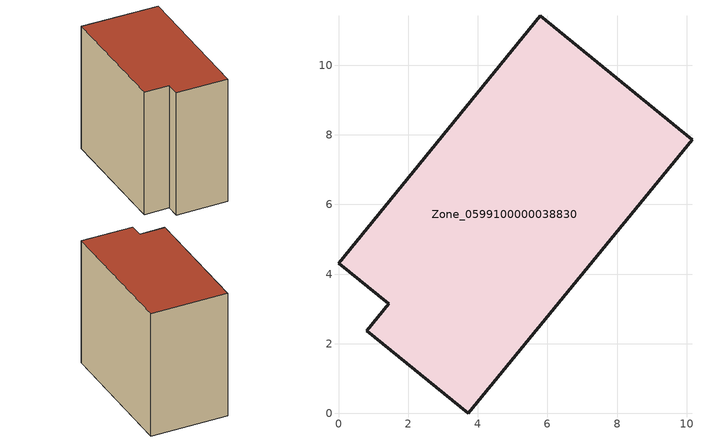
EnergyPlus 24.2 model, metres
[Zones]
Zone_0599100000038830
 floor ground (C_G): 0.81,2.38 1.44,3.15 0,4.31 5.79,11.43 10.15,7.86 3.73,0 z0
 wall outside (C_F): 1.44,3.15 0.81,2.38 3.73,0 10.15,7.86 5.79,11.43 0,4.31 1.44,3.15 z0:9.43
 roof outside (C_R): 5.79,11.43 0,4.31 1.44,3.15 0.81,2.38 3.73,0 10.15,7.86 z9.43
[BUILDING]
Pand.0599100000038830: North Axis=0; Terrain=City; Loads Convergence Tolerance Value=0.04; Temperature Convergence Tolerance Value=0.4; Solar Distribution=FullExterior; Maximum Number of Warmup Days=25; Minimum Number of Warmup Days=1
[Site:Location]
Rotterdam.The.Hague.AP_ZH_NLD Design_Conditions: Latitude=51.96; Longitude=4.45; Time Zone=1; Elevation=-4.5
[SITE:GROUNDTEMPERATURE:BUILDINGSURFACE]
18, 18, 18, 18, 18, 18, 18, 18, 18, 18, 18, 18
[MATERIAL] Thermal Absorptance=0.9; Solar Absorptance=0.7; Visible Absorptance=0.7
Name | Roughness | Thickness | Conductivity | Density | Specific Heat
G.TI.1946 | MediumSmooth | 0.15 | 1 | 540 | 1210
F.TI.1946 | Rough | 0.3 | 0.857143 | 1920 | 840
R.TI.1946 | MediumRough | 0.2 | 0.1 | 1500 | 1000
[CONSTRUCTION]
C_G: G.TI.1946
C_F: F.TI.1946
C_R: R.TI.1946
[ZONE]
Zone_0599100000038830: Type=1; Multiplier=1; Ceiling Height=Autocalculate; Volume=Autocalculate; Floor Area=autocalculate; Part of Total Floor Area=Yes
[ZONEINFILTRATION:DESIGNFLOWRATE]
Infil_Zone_0599100000038830: Zone or ZoneList or Space or SpaceList=Zone_0599100000038830; Schedule=AlwaysOn; Design Flow Rate Calculation Method=Flow/Area; Flow Rate per Floor Area=0.003; Constant Term Coefficient=1; Temperature Term Coefficient=0; Velocity Term Coefficient=0; Velocity Squared Term Coefficient=0
[HVACTEMPLATE:ZONE:IDEALLOADSAIRSYSTEM]
Zone_0599100000038830: Maximum Heating Supply Air Temperature=50; Minimum Cooling Supply Air Temperature=13; Maximum Heating Supply Air Humidity Ratio=0.0156; Minimum Cooling Supply Air Humidity Ratio=0.0077; Heating Limit=NoLimit; Cooling Limit=NoLimit; Dehumidification Control Type=ConstantSensibleHeatRatio; Cooling Sensible Heat Ratio=0.7; Dehumidification Setpoint=60; Humidification Control Type=None; Humidification Setpoint=30; Outdoor Air Method=None; Outdoor Air Flow Rate per Person=0.00944; Outdoor Air Flow Rate per Zone Floor Area=0; Outdoor Air Flow Rate per Zone=0; Demand Controlled Ventilation Type=None; Outdoor Air Economizer Type=NoEconomizer; Heat Recovery Type=None; Sensible Heat Recovery Effectiveness=0.7; Latent Heat Recovery Effectiveness=0.65
[ZONECONTROL:THERMOSTAT]
ThermostatControl_Zone_0599100000038830: Zone or ZoneList=Zone_0599100000038830; Control Type Schedule=DualSetpointControlType; Control 1=Thermostat_Zone_0599100000038830; Temperature Difference Between Cutout And Setpoint=0
[THERMOSTATSETPOINT:DUALSETPOINT]
Thermostat_Zone_0599100000038830: Heating Setpoint Temperature Schedule=HeatingSetpoint_Zone_0599100000038830; Cooling Setpoint Temperature Schedule=CoolingSetpoint_Zone_0599100000038830
[SCHEDULE:COMPACT]
HeatingSetpoint_Zone_0599100000038830: Through: 12/31, For: AllDays, Until: 24:00, 21
CoolingSetpoint_Zone_0599100000038830: Through: 12/31, For: AllDays, Until: 24:00, 24
DualSetpointControlType: Through: 12/31, For: AllDays, Until: 24:00, 4
AlwaysOn: Through: 12/31, For: AllDays, Until: 24:00, 1
